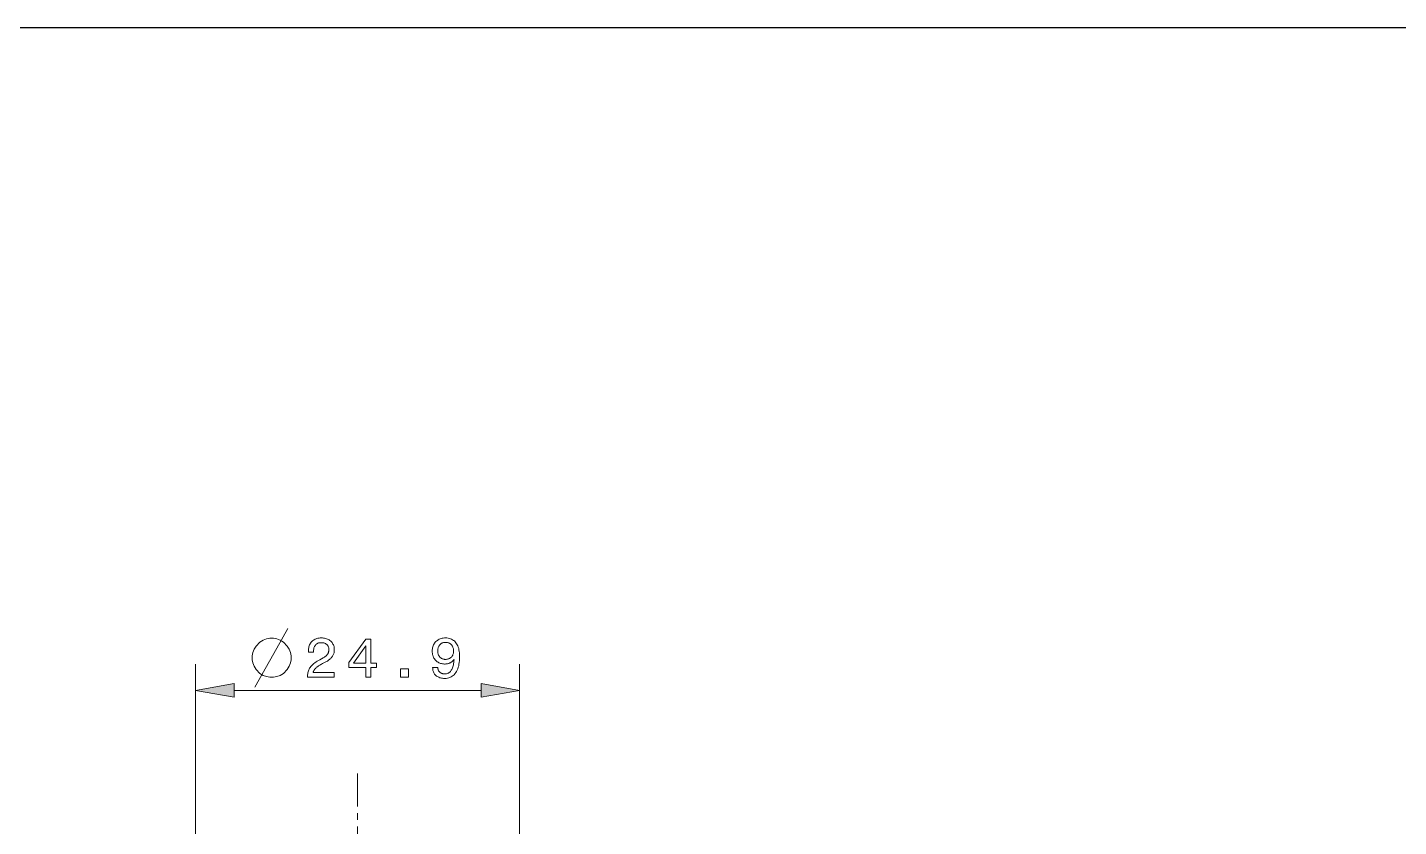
# Model space of a CAD drawing. Header units: millimetres. Extents: x 5 to 286, y 5 to 409.
# Drawn here: x 85.1 to 190.4, y 347.6 to 409 of the extents above; entities that cross this region are included whole.
import ezdxf

# ---------------------------------------------------------------- set-up
doc = ezdxf.new("R2010")
doc.units = ezdxf.units.MM
doc.header["$LTSCALE"] = 0.2
doc.linetypes.add('CENTERX2', pattern=[20.32, 12.7, -2.54, 2.54, -2.54])
doc.layers.add('CENTERLINE', color=4, linetype='CENTERX2')
doc.layers.add('DIMENSIONS', color=2, linetype='Continuous')
doc.layers.add('OUTLINE', color=7, linetype='Continuous', lineweight=25)

msp = doc.modelspace()

# ---------------------------------------------------------------- linework, layer by layer
at = {"layer": 'CENTERLINE', "lineweight": 13}
msp.add_line((110.46, 351.7), (110.46, 69.67), dxfattribs=at)
at = {"layer": 'DIMENSIONS', "lineweight": 13}
for p, q in [((98.01, 325.91), (98.01, 360.09)), ((122.91, 325.91), (122.91, 360.09))]:
    msp.add_line(p, q, dxfattribs=at)
at = {"layer": 'DIMENSIONS', "lineweight": 13, "ltscale": 0.474779}
msp.add_line((100.97, 358.09), (119.96, 358.09), dxfattribs=at)
at = {"layer": 'DIMENSIONS', "lineweight": 13}
msp.add_lwpolyline([(102.56, 358.34), (104.26, 361.34), (105.11, 362.84)], dxfattribs=at)
for points in [[(104.01, 362.09), (103.71, 362.09), (103.46, 362.04), (103.21, 361.94), (102.96, 361.79), (102.66, 361.49), (102.51, 361.24), (102.41, 360.99), (102.36, 360.74), (102.36, 360.44), (102.41, 360.19), (102.51, 359.94), (102.66, 359.69), (102.96, 359.39), (103.21, 359.24), (103.46, 359.14), (103.71, 359.09), (104.01, 359.09), (104.26, 359.14), (104.51, 359.24), (104.76, 359.39), (105.06, 359.69), (105.21, 359.94), (105.31, 360.19), (105.36, 360.44), (105.36, 360.74), (105.31, 360.99), (105.21, 361.24), (105.06, 361.49), (104.76, 361.79), (104.51, 361.94), (104.26, 362.04)], [(106.61, 359.09), (106.61, 359.11), (106.61, 359.19), (106.62, 359.28), (106.63, 359.36), (106.64, 359.44), (106.66, 359.52), (106.69, 359.59), (106.71, 359.66), (106.74, 359.72), (106.78, 359.79), (106.82, 359.85), (106.86, 359.91), (106.91, 359.97), (106.97, 360.03), (107.04, 360.09), (107.11, 360.15), (107.19, 360.21), (107.27, 360.27), (107.36, 360.32), (107.46, 360.38), (107.56, 360.44), (107.82, 360.58), (107.86, 360.61), (107.91, 360.63), (107.95, 360.66), (107.98, 360.68), (108.02, 360.71), (108.05, 360.74), (108.08, 360.77), (108.11, 360.8), (108.13, 360.83), (108.15, 360.86), (108.17, 360.89), (108.19, 360.92), (108.21, 360.96), (108.22, 360.99), (108.23, 361.03), (108.24, 361.07), (108.25, 361.1), (108.26, 361.14), (108.26, 361.18), (108.26, 361.22), (108.26, 361.27), (108.25, 361.32), (108.25, 361.36), (108.23, 361.4), (108.22, 361.44), (108.2, 361.48), (108.18, 361.51), (108.16, 361.55), (108.13, 361.58), (108.1, 361.61), (108.06, 361.64), (108.03, 361.66), (107.99, 361.68), (107.95, 361.7), (107.91, 361.72), (107.86, 361.73), (107.81, 361.74), (107.76, 361.75), (107.71, 361.75), (107.66, 361.75), (107.61, 361.75), (107.56, 361.75), (107.51, 361.74), (107.46, 361.73), (107.42, 361.71), (107.37, 361.69), (107.33, 361.66), (107.3, 361.64), (107.26, 361.6), (107.23, 361.57), (107.2, 361.53), (107.17, 361.49), (107.15, 361.45), (107.13, 361.4), (107.11, 361.35), (107.1, 361.3), (107.09, 361.24), (107.08, 361.18), (107.07, 361.12), (107.07, 361.06), (107.07, 361.02), (106.68, 361.02), (106.68, 361.08), (106.68, 361.18), (106.69, 361.27), (106.71, 361.35), (106.72, 361.43), (106.75, 361.51), (106.78, 361.58), (106.81, 361.65), (106.85, 361.72), (106.9, 361.78), (106.95, 361.84), (107.01, 361.89), (107.07, 361.94), (107.13, 361.98), (107.2, 362.01), (107.27, 362.04), (107.34, 362.07), (107.42, 362.09), (107.51, 362.1), (107.59, 362.11), (107.68, 362.11), (107.77, 362.11), (107.85, 362.1), (107.93, 362.09), (108.01, 362.07), (108.08, 362.05), (108.15, 362.02), (108.22, 361.99), (108.28, 361.96), (108.34, 361.91), (108.4, 361.87), (108.45, 361.82), (108.5, 361.76), (108.54, 361.7), (108.57, 361.64), (108.6, 361.58), (108.63, 361.52), (108.65, 361.45), (108.66, 361.37), (108.67, 361.3), (108.67, 361.22), (108.67, 361.16), (108.66, 361.1), (108.66, 361.04), (108.65, 360.98), (108.63, 360.93), (108.61, 360.88), (108.59, 360.82), (108.57, 360.77), (108.54, 360.72), (108.51, 360.68), (108.48, 360.63), (108.44, 360.59), (108.4, 360.54), (108.36, 360.5), (108.31, 360.46), (108.26, 360.42), (108.2, 360.38), (108.15, 360.34), (108.09, 360.31), (108.02, 360.27), (107.77, 360.14), (107.7, 360.11), (107.63, 360.07), (107.57, 360.03), (107.51, 360), (107.46, 359.97), (107.41, 359.93), (107.36, 359.9), (107.32, 359.87), (107.28, 359.84), (107.25, 359.8), (107.22, 359.77), (107.19, 359.74), (107.17, 359.71), (107.14, 359.68), (107.12, 359.64), (107.1, 359.61), (107.08, 359.57), (107.07, 359.54), (107.05, 359.5), (107.04, 359.47), (108.67, 359.47), (108.67, 359.09)], [(111.1, 359.09), (111.1, 359.84), (109.78, 359.84), (109.78, 360.22), (111.1, 362.03), (111.49, 362.03), (111.49, 360.18), (111.92, 360.18), (111.92, 359.84), (111.49, 359.84), (111.49, 359.09)], [(110.14, 360.18), (111.1, 360.18), (111.1, 361.52)], [(116.22, 359.84), (116.62, 359.84), (116.62, 359.79), (116.63, 359.75), (116.64, 359.71), (116.65, 359.67), (116.66, 359.64), (116.68, 359.6), (116.7, 359.57), (116.72, 359.54), (116.75, 359.51), (116.77, 359.48), (116.8, 359.46), (116.83, 359.44), (116.87, 359.42), (116.9, 359.4), (116.94, 359.39), (116.98, 359.38), (117.02, 359.37), (117.07, 359.36), (117.11, 359.36), (117.16, 359.36), (117.22, 359.36), (117.28, 359.37), (117.34, 359.38), (117.4, 359.4), (117.45, 359.42), (117.5, 359.45), (117.54, 359.49), (117.59, 359.53), (117.63, 359.58), (117.66, 359.63), (117.7, 359.68), (117.73, 359.75), (117.75, 359.81), (117.78, 359.89), (117.8, 359.97), (117.82, 360.05), (117.84, 360.14), (117.85, 360.24), (117.86, 360.34), (117.87, 360.45), (117.84, 360.41), (117.81, 360.38), (117.79, 360.35), (117.76, 360.33), (117.73, 360.3), (117.7, 360.28), (117.66, 360.25), (117.63, 360.23), (117.6, 360.21), (117.56, 360.2), (117.52, 360.18), (117.49, 360.17), (117.45, 360.15), (117.41, 360.14), (117.37, 360.13), (117.33, 360.13), (117.29, 360.12), (117.24, 360.12), (117.2, 360.11), (117.15, 360.11), (117.07, 360.12), (116.99, 360.12), (116.91, 360.14), (116.84, 360.16), (116.77, 360.18), (116.7, 360.21), (116.64, 360.25), (116.58, 360.29), (116.52, 360.33), (116.46, 360.39), (116.41, 360.44), (116.37, 360.5), (116.33, 360.56), (116.29, 360.63), (116.26, 360.7), (116.24, 360.78), (116.22, 360.85), (116.21, 360.93), (116.2, 361.02), (116.2, 361.11), (116.2, 361.19), (116.21, 361.28), (116.22, 361.36), (116.24, 361.44), (116.27, 361.51), (116.3, 361.58), (116.34, 361.65), (116.38, 361.72), (116.43, 361.78), (116.48, 361.83), (116.54, 361.89), (116.6, 361.93), (116.66, 361.98), (116.73, 362.01), (116.8, 362.04), (116.88, 362.07), (116.96, 362.09), (117.04, 362.1), (117.13, 362.11), (117.22, 362.11), (117.32, 362.11), (117.42, 362.1), (117.51, 362.08), (117.6, 362.05), (117.68, 362.02), (117.76, 361.98), (117.83, 361.93), (117.9, 361.88), (117.96, 361.82), (118.02, 361.75), (118.07, 361.67), (118.12, 361.59), (118.16, 361.5), (118.2, 361.41), (118.23, 361.3), (118.25, 361.19), (118.27, 361.08), (118.29, 360.96), (118.3, 360.83), (118.3, 360.7), (118.3, 360.54), (118.29, 360.39), (118.27, 360.24), (118.25, 360.11), (118.23, 359.98), (118.19, 359.86), (118.15, 359.74), (118.11, 359.64), (118.06, 359.54), (118, 359.45), (117.94, 359.36), (117.87, 359.29), (117.8, 359.22), (117.72, 359.17), (117.64, 359.12), (117.55, 359.08), (117.46, 359.05), (117.36, 359.03), (117.26, 359.01), (117.15, 359.01), (117.07, 359.01), (116.99, 359.02), (116.91, 359.03), (116.84, 359.04), (116.77, 359.06), (116.71, 359.09), (116.64, 359.12), (116.58, 359.15), (116.53, 359.19), (116.48, 359.23), (116.43, 359.28), (116.38, 359.33), (116.35, 359.38), (116.31, 359.44), (116.29, 359.5), (116.26, 359.56), (116.25, 359.62), (116.23, 359.69), (116.23, 359.76)], [(116.62, 361.11), (116.62, 361.05), (116.62, 361), (116.63, 360.95), (116.64, 360.9), (116.66, 360.85), (116.67, 360.8), (116.69, 360.76), (116.72, 360.72), (116.75, 360.68), (116.78, 360.64), (116.81, 360.61), (116.85, 360.58), (116.88, 360.56), (116.92, 360.53), (116.96, 360.51), (117.01, 360.5), (117.05, 360.49), (117.1, 360.48), (117.15, 360.47), (117.2, 360.47), (117.26, 360.47), (117.32, 360.48), (117.37, 360.49), (117.42, 360.5), (117.47, 360.51), (117.51, 360.53), (117.55, 360.56), (117.59, 360.58), (117.63, 360.61), (117.67, 360.64), (117.7, 360.68), (117.73, 360.72), (117.75, 360.76), (117.77, 360.8), (117.79, 360.85), (117.81, 360.89), (117.82, 360.95), (117.83, 361), (117.83, 361.06), (117.83, 361.11), (117.83, 361.17), (117.83, 361.23), (117.82, 361.28), (117.81, 361.34), (117.79, 361.38), (117.77, 361.43), (117.75, 361.48), (117.73, 361.52), (117.7, 361.56), (117.67, 361.59), (117.63, 361.63), (117.59, 361.66), (117.56, 361.68), (117.51, 361.71), (117.47, 361.73), (117.42, 361.74), (117.38, 361.76), (117.32, 361.76), (117.27, 361.77), (117.22, 361.77), (117.16, 361.77), (117.11, 361.76), (117.06, 361.76), (117.02, 361.74), (116.97, 361.73), (116.93, 361.71), (116.89, 361.68), (116.85, 361.65), (116.81, 361.62), (116.78, 361.59), (116.75, 361.55), (116.72, 361.51), (116.7, 361.47), (116.67, 361.42), (116.66, 361.38), (116.64, 361.33), (116.63, 361.28), (116.62, 361.22), (116.62, 361.17)], [(113.76, 359.09), (113.76, 359.74), (114.36, 359.74), (114.36, 359.09)], [(100.97, 358.62), (98.01, 358.09), (100.97, 357.57)], [(119.96, 357.57), (122.91, 358.09), (119.96, 358.62)]]:
    msp.add_lwpolyline(points, close=True, dxfattribs=at)
for points in [[(100.97, 358.62), (98.01, 358.09), (100.97, 358.62), (100.97, 357.57)], [(119.96, 357.57), (122.91, 358.09), (119.96, 357.57), (119.96, 358.62)]]:
    msp.add_solid(points, dxfattribs=at)
at = {"layer": 'OUTLINE'}
msp.add_line((5, 409), (286, 409), dxfattribs=at)

doc.saveas('drawing.dxf')
